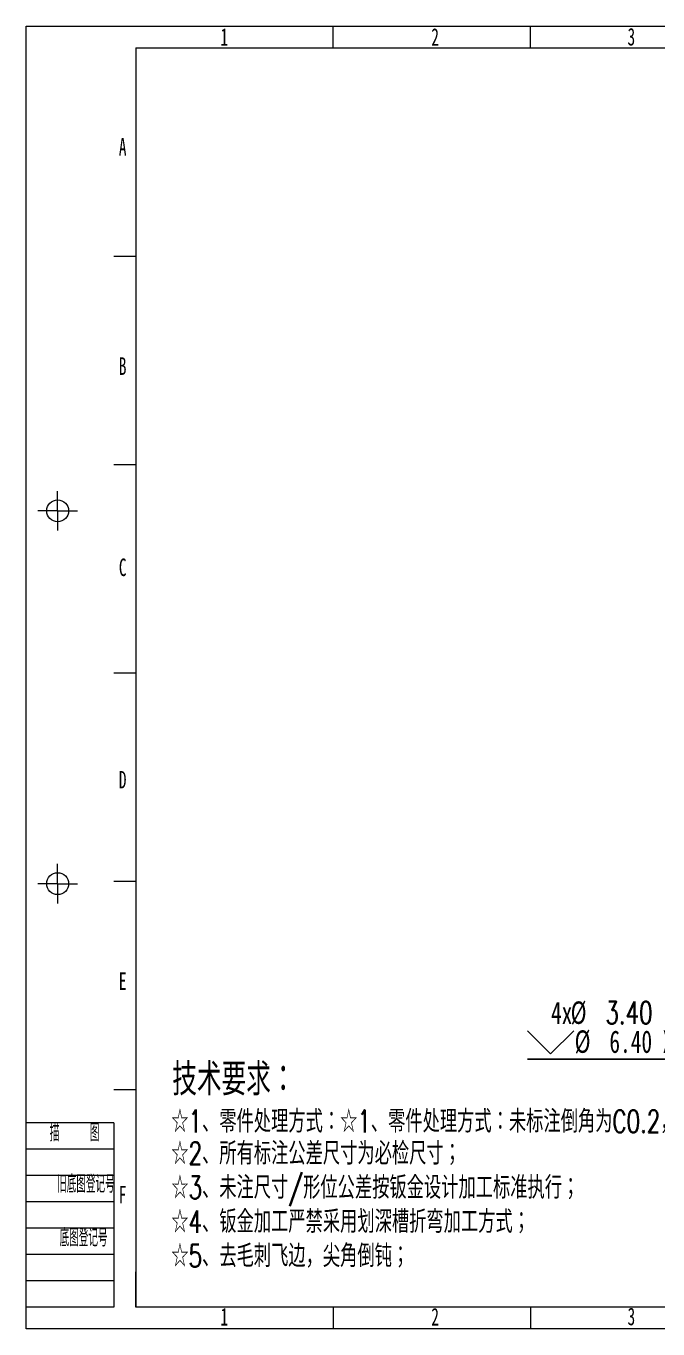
# Model space of a CAD drawing. Header units: millimetres. Extents: x 5 to 292, y 3 to 206.
# Drawn here: x 4.5 to 103.2, y 2.8 to 206.2 of the extents above; entities that cross this region are included whole.
import ezdxf

# ---------------------------------------------------------------- set-up
doc = ezdxf.new("R2010")
doc.units = ezdxf.units.MM
doc.layers.add('10', color=7, linetype='Continuous')
doc.layers.add('SLD-0', color=7, linetype='Continuous')
doc.layers.add('粗实线层', color=7, linetype='Continuous', lineweight=25)
doc.styles.add('SLDTEXTSTYLE0', font='TXT', dxfattribs={"width": 0.7, "bigfont": 'bigfont'})
doc.styles.add('SLDTEXTSTYLE1', font='TXT', dxfattribs={"width": 0.7})
doc.styles.add('SLDTEXTSTYLE7', font='TXT', dxfattribs={"width": 0.638186})
doc.styles.add('SLDTEXTSTYLE8', font='TXT', dxfattribs={"width": 0.484951, "bigfont": 'bigfont'})
doc.styles.add('SLDTEXTSTYLE9', font='TXT', dxfattribs={"width": 0.454852, "bigfont": 'bigfont'})
doc.dimstyles.new('SLDDIMSTYLE4', dxfattribs={"dimtxt": 3.5, "dimasz": 2, "dimexe": 0, "dimexo": 0.0625, "dimgap": 0.875, "dimtad": 0, "dimtih": 1, "dimtoh": 1, "dimrnd": 1e-09, "dimzin": 12, "dimdsep": 46, "dimtxsty": 'SLDTEXTSTYLE1', "dimsah": 1, "dimcen": 0, "dimadec": 0, "dimazin": 3, "dimtfac": 1, "dimtofl": 0, "dimtmove": 0, "dimatfit": 3, "dimfxl": 0, "dimfrac": 2, "dimtolj": 1, "dimtzin": 12, "dimarcsym": 0})

# ---------------------------------------------------------------- blocks, each defined once
blk = doc.blocks.new('SW_NOTE_0_1')
at = {"layer": 'SLD-0', "color": 0, "char_height": 3.5, "attachment_point": 1, "style": 'SLDTEXTSTYLE0'}
for s, insert in [('☆2、所有标注公差尺寸为必检尺寸；', (0, 4.51)), ('☆3、未注尺寸/形位公差按钣金设计加工标准执行；', (0, -0.82)), ('☆4、钣金加工严禁采用划深槽折弯加工方式；', (0, -6.15)), ('☆5、去毛刺飞边，尖角倒钝；', (0, -11.48))]:
    blk.add_mtext(s, dxfattribs=dict(at, insert=insert))
blk = doc.blocks.new('SW_SYMBOL_HOLE_SINK')
at = {"layer": '10', "color": 0}
for p, q in [((0, 875), (800, 75)), ((800, 75), (1600, 875))]:
    blk.add_line(p, q, dxfattribs=at)
blk = doc.blocks.new('_D_8')
at = {"layer": '10'}
for p, q in [((160.16, 57.29), (113.9, 44.9)), ((163.4, 58.16), (160.16, 57.29)), ((113.9, 44.9), (82.79, 44.9))]:
    blk.add_line(p, q, dxfattribs=at)
blk.add_solid([(160.16, 57.29), (158.16, 57.02), (158.29, 56.53)], dxfattribs=at)
at = {"layer": '10', "xscale": 0.004511737089201878, "yscale": 0.004511737089201878, "zscale": 0.004511737089201878}
blk.add_blockref('SW_SYMBOL_HOLE_SINK', (82.79, 45.42), dxfattribs=at)
at = {"layer": '10', "char_height": 3.5, "attachment_point": 1}
for s, insert, style in [('4x', (86.46, 53.92), 'SLDTEXTSTYLE1'), ('%%c', (89.53, 53.94), 'SLDTEXTSTYLE1'), ('3.40 贯穿', (94.96, 53.92), 'SLDTEXTSTYLE0'), ('%%c', (90.15, 49.42), 'SLDTEXTSTYLE1'), ('6.40 X 90°', (95.58, 49.41), 'SLDTEXTSTYLE1')]:
    blk.add_mtext(s, dxfattribs=dict(at, insert=insert, style=style))

msp = doc.modelspace()

# ---------------------------------------------------------------- linework, layer by layer
at = {"layer": 'SLD-0', "color": 179, "linetype": 'Continuous', "lineweight": 18}
for p, q in [((4.5, 2.8), (4.5, 206.245)), ((4.5, 206.245), (292.2, 206.245)), ((52.45, 202.82), (52.45, 206.245)), ((83.275, 202.82), (83.275, 206.245)), ((21.625, 202.82), (288.775, 202.82)), ((21.625, 202.82), (21.625, 6.225)), ((21.625, 170.282), (18.2, 170.282)), ((21.625, 137.745), (18.2, 137.745)), ((9.432, 130.553), (9.432, 133.635)), ((9.432, 130.553), (6.35, 130.553)), ((9.432, 130.553), (12.515, 130.553)), ((9.432, 130.553), (9.432, 127.47)), ((21.625, 105.207), (18.2, 105.207)), ((9.432, 72.328), (9.432, 75.41)), ((9.432, 72.328), (6.35, 72.328)), ((9.432, 72.328), (9.432, 69.245)), ((9.432, 72.328), (12.515, 72.328)), ((21.625, 72.67), (18.2, 72.67)), ((21.625, 40.133), (18.2, 40.133)), ((18.2, 34.995), (4.5, 34.995)), ((18.2, 34.995), (18.2, 6.225)), ((18.2, 30.885), (4.5, 30.885)), ((18.2, 26.775), (4.5, 26.775)), ((18.2, 22.665), (4.5, 22.665)), ((18.2, 18.555), (4.5, 18.555)), ((18.2, 14.445), (4.5, 14.445)), ((18.2, 10.335), (4.5, 10.335)), ((21.625, 6.225), (21.625, 11.739)), ((18.2, 6.225), (4.5, 6.225)), ((288.775, 6.225), (21.625, 6.225)), ((165.475, 6.225), (21.625, 6.225)), ((52.45, 6.225), (52.45, 2.8)), ((83.275, 6.225), (83.275, 2.8)), ((292.2, 2.8), (4.5, 2.8))]:
    msp.add_line(p, q, dxfattribs=at)
for centre in [(9.432, 130.553), (9.432, 72.328)]:
    msp.add_circle(centre, 1.712, dxfattribs=at)

# ---------------------------------------------------------------- block references
at = {"layer": 'SLD-0'}
msp.add_blockref('SW_NOTE_0_1', (27.181, 27.454), dxfattribs=at)

# ---------------------------------------------------------------- texts
at = {"layer": 'SLD-0', "char_height": 2.74}
for s, insert, attachment_point, style in [('1', (34.855, 205.906), 1, 'SLDTEXTSTYLE7'), ('2', (67.771, 205.906), 1, 'SLDTEXTSTYLE7'), ('3', (98.414, 205.953), 1, 'SLDTEXTSTYLE7'), ('A', (18.988, 188.766), 1, 'SLDTEXTSTYLE7'), ('B', (18.988, 154.515), 1, 'SLDTEXTSTYLE7'), ('C', (18.988, 123.098), 1, 'SLDTEXTSTYLE7'), ('D', (18.988, 89.934), 1, 'SLDTEXTSTYLE7'), ('E', (18.988, 58.47), 1, 'SLDTEXTSTYLE7'), ('描    图', (12.08, 34.81), 2, 'SLDTEXTSTYLE8'), ('旧底图登记号', (13.847, 26.808), 2, 'SLDTEXTSTYLE9'), ('F', (18.988, 25.137), 1, 'SLDTEXTSTYLE7'), ('底图登记号', (13.483, 18.414), 2, 'SLDTEXTSTYLE9'), ('1', (34.855, 6.072), 1, 'SLDTEXTSTYLE7'), ('2', (67.771, 6.072), 1, 'SLDTEXTSTYLE7'), ('3', (98.414, 6.119), 1, 'SLDTEXTSTYLE7')]:
    msp.add_mtext(s, dxfattribs=dict(at, insert=insert, attachment_point=attachment_point, style=style))
at = {"layer": '粗实线层', "attachment_point": 1, "style": 'SLDTEXTSTYLE0'}
for s, insert, char_height in [('技术要求：', (27.33, 44.27), 5), ('☆1、零件处理方式：☆1、零件处理方式：未标注倒角为C0.2，圆角为R0.2；；', (27.181, 36.967), 3.5)]:
    msp.add_mtext(s, dxfattribs=dict(at, insert=insert, char_height=char_height))

# ---------------------------------------------------------------- dimensions: what is measured, and where the dimension line sits
at = {"layer": '10'}
dim = msp.add_radius_dim(center=(163.404, 58.162), mpoint=(160.158, 57.292), text='4x%%c 3.40 贯穿\\P{\\fGDT;w}%%c 6.40 X 90°', dimstyle='SLDDIMSTYLE4', override={"dimpost": '<>'}, dxfattribs=at)
dim.commit()
dim.dimension.update_dxf_attribs({"geometry": '_D_8', "text_midpoint": (97.716, 49.411), "dimtype": 164})

doc.saveas('drawing.dxf')
